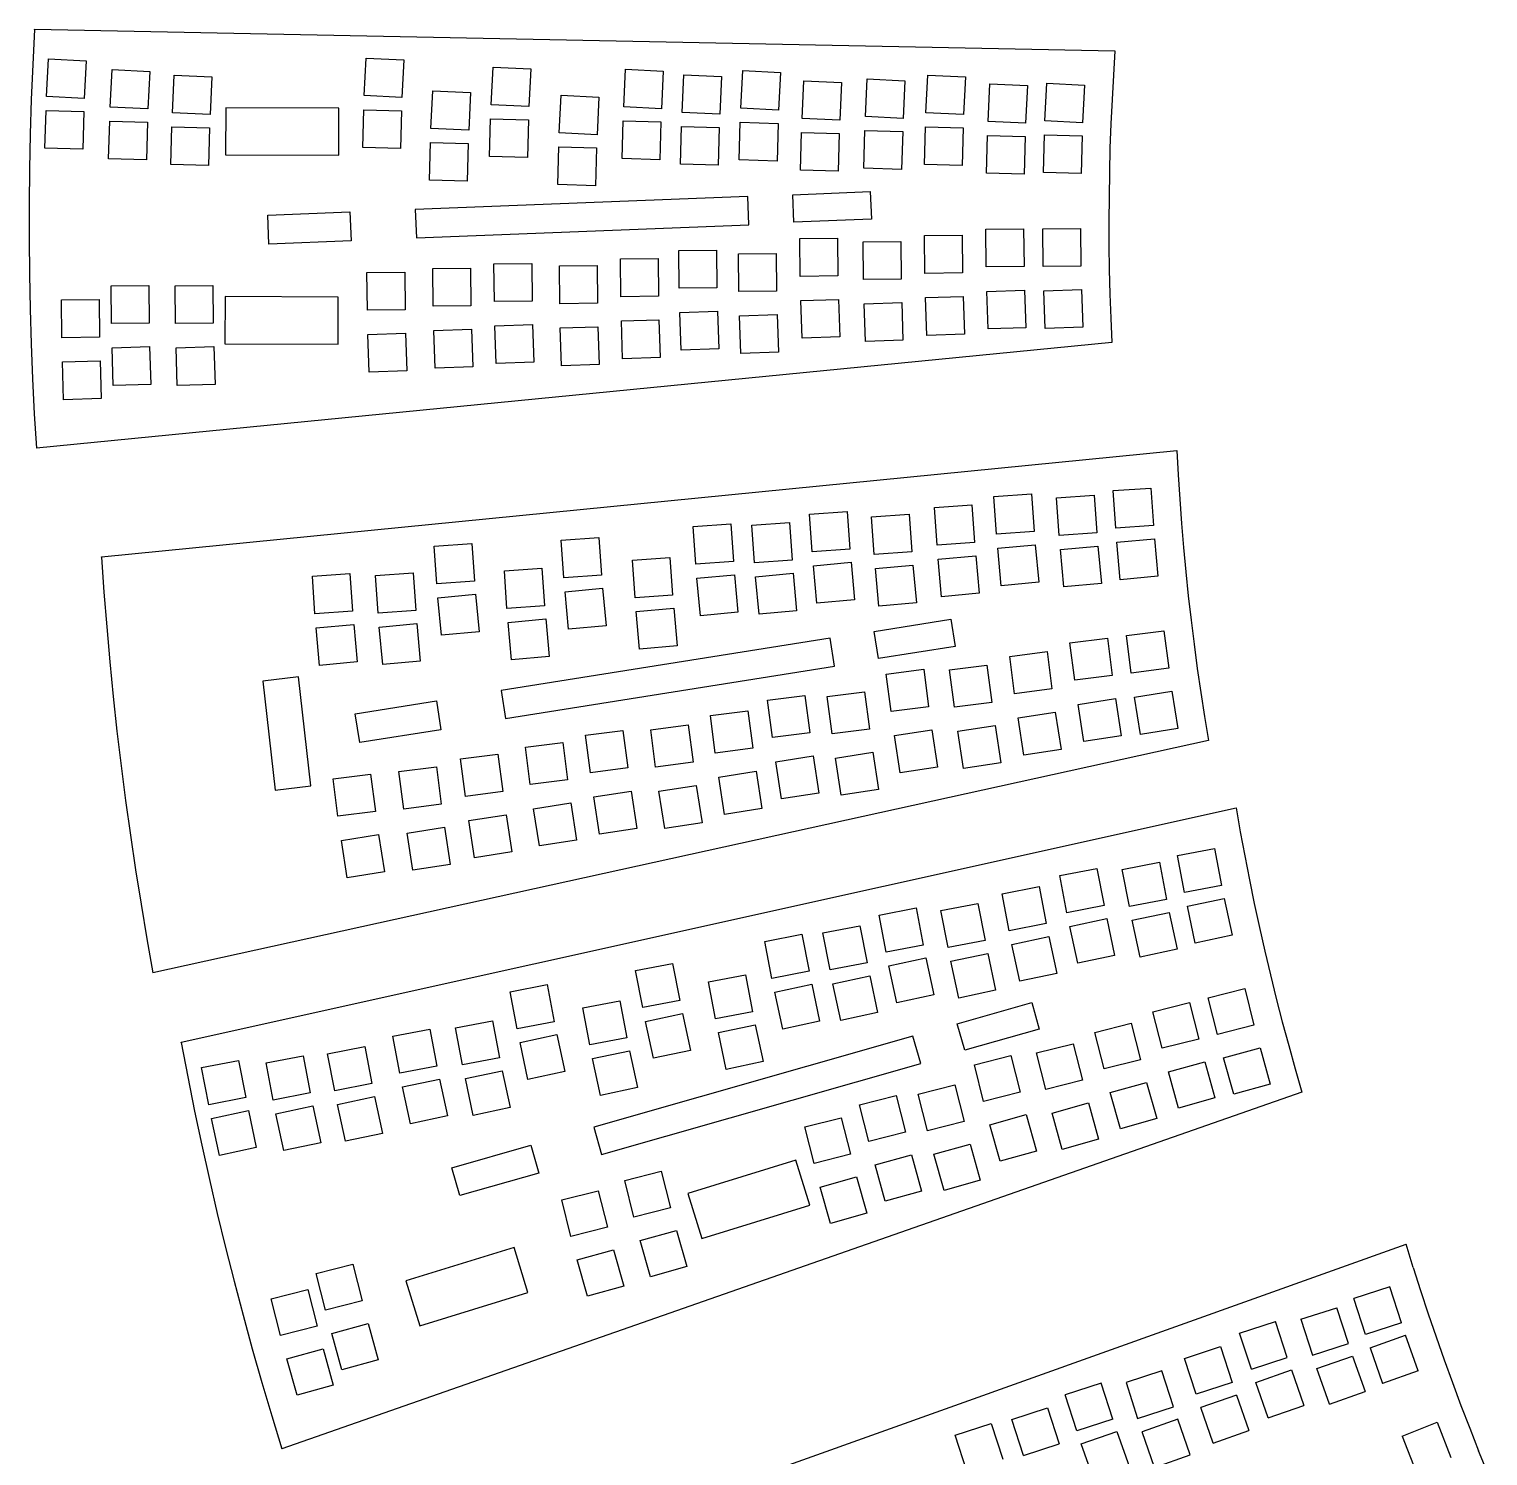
# Model space of a CAD drawing. Extents: x -27280 to 27280, y -16671 to 16671.
# Drawn here: x 14825 to 16681, y -13567 to -11751 of the extents above; entities that cross this region are included whole.
import ezdxf

# ---------------------------------------------------------------- set-up
doc = ezdxf.new("R2010")
doc.units = 0
doc.header["$MEASUREMENT"] = 0
doc.layers.get('0').update_dxf_attribs({"linetype": 'CONTINUOUS'})

msp = doc.modelspace()

# ---------------------------------------------------------------- linework, layer by layer
for p, q in [((14831.3, -11751.6), (14829.1, -11796.1)), ((14831.3, -11751.2), (16206.2, -11778.9)), ((14831.3, -11751.6), (14831.3, -11751.2)), ((16206.2, -11778.9), (16204.2, -11809.8)), ((14829.1, -11796.1), (14827.3, -11840.6)), ((14846.7, -11837), (14849, -11789)), ((14849, -11789), (14896.9, -11791.3)), ((14896.9, -11791.3), (14894.6, -11839.3)), ((14927.7, -11850.5), (14930.1, -11802.6)), ((14930.1, -11802.6), (14978, -11804.9)), ((14978, -11804.9), (14975.7, -11852.8)), ((15251, -11835.8), (15253.3, -11787.9)), ((15253.3, -11787.9), (15301.2, -11790.2)), ((15301.2, -11790.2), (15298.9, -11838.2)), ((15412.5, -11847.4), (15414.8, -11799.5)), ((15414.8, -11799.5), (15462.8, -11801.8)), ((15462.8, -11801.8), (15460.4, -11849.7)), ((15581.1, -11850.1), (15583.4, -11802.2)), ((15583.4, -11802.2), (15631.4, -11804.5)), ((15631.4, -11804.5), (15629.1, -11852.4)), ((15730.2, -11851.9), (15732.5, -11804)), ((15732.5, -11804), (15780.5, -11806.3)), ((15006.8, -11857.5), (15009.1, -11809.6)), ((15009.1, -11809.6), (15057, -11811.9)), ((15057, -11811.9), (15054.7, -11859.8)), ((15655.4, -11857.1), (15657.7, -11809.2)), ((15657.7, -11809.2), (15705.7, -11811.5)), ((15705.7, -11811.5), (15703.3, -11859.4)), ((15780.5, -11806.3), (15778.2, -11854.2)), ((15808.1, -11864.9), (15810.4, -11816.9)), ((15810.4, -11816.9), (15858.4, -11819.2)), ((15858.4, -11819.2), (15856, -11867.2)), ((15888.7, -11862.4), (15891.1, -11814.5)), ((15891.1, -11814.5), (15939, -11816.8)), ((15939, -11816.8), (15936.7, -11864.7)), ((15965.7, -11857.5), (15968, -11809.6)), ((15968, -11809.6), (16015.9, -11811.9)), ((16015.9, -11811.9), (16013.6, -11859.9)), ((16044.7, -11868.6), (16047, -11820.7)), ((16047, -11820.7), (16094.9, -11823)), ((16094.9, -11823), (16092.6, -11870.9)), ((16117.1, -11867.9), (16119.4, -11820)), ((16119.4, -11820), (16167.4, -11822.3)), ((16167.4, -11822.3), (16165.1, -11870.3)), ((16204.2, -11809.8), (16202.5, -11840.7)), ((14827.3, -11840.6), (14826, -11885)), ((14894.6, -11839.3), (14846.7, -11837)), ((15298.9, -11838.2), (15251, -11835.8)), ((15335.9, -11877.6), (15338.2, -11829.6)), ((15338.2, -11829.6), (15386.2, -11831.9)), ((15386.2, -11831.9), (15383.9, -11879.9)), ((15499.2, -11883.2), (15501.5, -11835.3)), ((15501.5, -11835.3), (15549.5, -11837.6)), ((15549.5, -11837.6), (15547.2, -11885.6)), ((16202.5, -11840.7), (16201, -11871.6)), ((14844.7, -11902.8), (14846, -11854.8)), ((14846, -11854.8), (14894, -11856.1)), ((14894, -11856.1), (14892.7, -11904.1)), ((14975.7, -11852.8), (14927.7, -11850.5)), ((15054.7, -11859.8), (15006.8, -11857.5)), ((15074.8, -11851.2), (15074.5, -11911.2)), ((15218.8, -11851.7), (15074.8, -11851.2)), ((15218.5, -11911.7), (15218.8, -11851.7)), ((15249, -11901.6), (15250.3, -11853.7)), ((15250.3, -11853.7), (15298.3, -11855)), ((15298.3, -11855), (15297, -11903)), ((15460.4, -11849.7), (15412.5, -11847.4)), ((15629.1, -11852.4), (15581.1, -11850.1)), ((15703.3, -11859.4), (15655.4, -11857.1)), ((15778.2, -11854.2), (15730.2, -11851.9)), ((16013.6, -11859.9), (15965.7, -11857.5)), ((14925.7, -11916.3), (14927.1, -11868.3)), ((14927.1, -11868.3), (14975, -11869.6)), ((14975, -11869.6), (14973.7, -11917.6)), ((15004.8, -11923.3), (15006.1, -11875.4)), ((15006.1, -11875.4), (15054.1, -11876.7)), ((15054.1, -11876.7), (15052.8, -11924.7)), ((15383.9, -11879.9), (15335.9, -11877.6)), ((15410.5, -11913.2), (15411.8, -11865.2)), ((15411.8, -11865.2), (15459.8, -11866.6)), ((15459.8, -11866.6), (15458.5, -11914.5)), ((15579.1, -11915.9), (15580.4, -11868)), ((15580.4, -11868), (15628.4, -11869.3)), ((15628.4, -11869.3), (15627.1, -11917.3)), ((15653.4, -11922.9), (15654.7, -11874.9)), ((15654.7, -11874.9), (15702.7, -11876.2)), ((15702.7, -11876.2), (15701.4, -11924.2)), ((15728.2, -11917.7), (15729.5, -11869.7)), ((15729.5, -11869.7), (15777.5, -11871.1)), ((15777.5, -11871.1), (15776.2, -11919)), ((15856, -11867.2), (15808.1, -11864.9)), ((15936.7, -11864.7), (15888.7, -11862.4)), ((15963.7, -11923.3), (15965, -11875.4)), ((15965, -11875.4), (16013, -11876.7)), ((16013, -11876.7), (16011.6, -11924.7)), ((16092.6, -11870.9), (16044.7, -11868.6)), ((16165.1, -11870.3), (16117.1, -11867.9)), ((16201, -11871.6), (16199.9, -11902.6)), ((14826, -11885), (14825.1, -11929.5)), ((15333.9, -11943.4), (15335.2, -11895.4)), ((15335.2, -11895.4), (15383.2, -11896.7)), ((15383.2, -11896.7), (15381.9, -11944.7)), ((15547.2, -11885.6), (15499.2, -11883.2)), ((15806.1, -11930.7), (15807.4, -11882.7)), ((15807.4, -11882.7), (15855.4, -11884)), ((15855.4, -11884), (15854.1, -11932)), ((15886.8, -11928.2), (15888.1, -11880.3)), ((15888.1, -11880.3), (15936.1, -11881.6)), ((15936.1, -11881.6), (15934.7, -11929.6)), ((16042.7, -11934.4), (16044, -11886.4)), ((16044, -11886.4), (16092, -11887.8)), ((16092, -11887.8), (16090.6, -11935.7)), ((16115.1, -11933.7), (16116.4, -11885.8)), ((16116.4, -11885.8), (16164.4, -11887.1)), ((16164.4, -11887.1), (16163.1, -11935.1)), ((14892.7, -11904.1), (14844.7, -11902.8)), ((14973.7, -11917.6), (14925.7, -11916.3)), ((15074.5, -11911.2), (15218.5, -11911.7)), ((15297, -11903), (15249, -11901.6)), ((15458.5, -11914.5), (15410.5, -11913.2)), ((15497.2, -11949.1), (15498.6, -11901.1)), ((15498.6, -11901.1), (15546.5, -11902.4)), ((15546.5, -11902.4), (15545.2, -11950.4)), ((15627.1, -11917.3), (15579.1, -11915.9)), ((16199.9, -11902.6), (16199.1, -11933.5)), ((14825.1, -11929.5), (14824.6, -11974)), ((15052.8, -11924.7), (15004.8, -11923.3)), ((15701.4, -11924.2), (15653.4, -11922.9)), ((15776.2, -11919), (15728.2, -11917.7)), ((15854.1, -11932), (15806.1, -11930.7)), ((15934.7, -11929.6), (15886.8, -11928.2)), ((16011.6, -11924.7), (15963.7, -11923.3)), ((16090.6, -11935.7), (16042.7, -11934.4)), ((16163.1, -11935.1), (16115.1, -11933.7)), ((16199.1, -11933.5), (16198.7, -11964.5)), ((15381.9, -11944.7), (15333.9, -11943.4)), ((15545.2, -11950.4), (15497.2, -11949.1)), ((15738.9, -11964.2), (15315.9, -11980.6)), ((15740.3, -12000.2), (15738.9, -11964.2)), ((15796.3, -11961.9), (15894.9, -11958)), ((15797.7, -11996.9), (15796.3, -11961.9)), ((15894.9, -11958), (15896.3, -11993)), ((16198.7, -11964.5), (16198.5, -11995.4)), ((14824.6, -11974), (14824.6, -12018.5)), ((15128.2, -11987.9), (15232.8, -11983.8)), ((15129.7, -12024.9), (15128.2, -11987.9)), ((15232.8, -11983.8), (15234.2, -12020.8)), ((15315.9, -11980.6), (15317.3, -12016.6)), ((15317.3, -12016.6), (15740.3, -12000.2)), ((15896.3, -11993), (15797.7, -11996.9)), ((16042, -12005.9), (16090, -12005.4)), ((16042.5, -12053.9), (16042, -12005.9)), ((16090, -12005.4), (16090.5, -12053.4)), ((16114.5, -12005.2), (16162.5, -12004.8)), ((16115, -12053.2), (16114.5, -12005.2)), ((16162.5, -12004.8), (16163, -12052.8)), ((16198.5, -11995.4), (16198.6, -12026.4)), ((14824.6, -12018.5), (14825, -12063)), ((15234.2, -12020.8), (15129.7, -12024.9)), ((15805.3, -12017.8), (15853.3, -12017.3)), ((15805.8, -12065.8), (15805.3, -12017.8)), ((15853.3, -12017.3), (15853.8, -12065.3)), ((15885.8, -12021.9), (15933.8, -12021.4)), ((15886.2, -12069.9), (15885.8, -12021.9)), ((15933.8, -12021.4), (15934.2, -12069.4)), ((15963.9, -12014), (16011.9, -12013.5)), ((15964.4, -12062), (15963.9, -12014)), ((16011.9, -12013.5), (16012.4, -12061.5)), ((16198.6, -12026.4), (16199, -12057.3)), ((15576.9, -12043.7), (15624.9, -12043.2)), ((15577.4, -12091.7), (15576.9, -12043.7)), ((15624.9, -12043.2), (15625.4, -12091.2)), ((15651.3, -12032.9), (15699.3, -12032.4)), ((15651.8, -12080.9), (15651.3, -12032.9)), ((15699.3, -12032.4), (15699.8, -12080.4)), ((15727.2, -12037.2), (15775.2, -12036.7)), ((15727.7, -12085.2), (15727.2, -12037.2)), ((15775.2, -12036.7), (15775.7, -12084.7)), ((14825, -12063), (14825.9, -12107.5)), ((15254.4, -12060.9), (15302.4, -12060.4)), ((15254.9, -12108.9), (15254.4, -12060.9)), ((15302.4, -12060.4), (15302.9, -12108.4)), ((15338.2, -12055.7), (15386.2, -12055.3)), ((15338.7, -12103.7), (15338.2, -12055.7)), ((15386.2, -12055.3), (15386.7, -12103.3)), ((15416, -12049.8), (15464, -12049.4)), ((15416.5, -12097.8), (15416, -12049.8)), ((15464, -12049.4), (15464.5, -12097.4)), ((15499.3, -12052.6), (15547.3, -12052.1)), ((15499.7, -12100.6), (15499.3, -12052.6)), ((15547.3, -12052.1), (15547.7, -12100.1)), ((16012.4, -12061.5), (15964.4, -12062)), ((16090.5, -12053.4), (16042.5, -12053.9)), ((16163, -12052.8), (16115, -12053.2)), ((16199, -12057.3), (16199.8, -12088.3)), ((14928.8, -12078), (14976.8, -12077.5)), ((14929.3, -12126), (14928.8, -12078)), ((14976.8, -12077.5), (14977.3, -12125.5)), ((15010.3, -12078), (15058.3, -12077.5)), ((15010.8, -12126), (15010.3, -12078)), ((15058.3, -12077.5), (15058.8, -12125.5)), ((15699.8, -12080.4), (15651.8, -12080.9)), ((15853.8, -12065.3), (15805.8, -12065.8)), ((15934.2, -12069.4), (15886.2, -12069.9)), ((16043.2, -12084.9), (16091.2, -12083.2)), ((16091.2, -12083.2), (16092.8, -12131.2)), ((16115.7, -12084.2), (16163.6, -12082.5)), ((16163.6, -12082.5), (16165.3, -12130.5)), ((14865.6, -12095.9), (14913.6, -12095.4)), ((14866.1, -12143.9), (14865.6, -12095.9)), ((14913.6, -12095.4), (14914.1, -12143.4)), ((15073.9, -12091.6), (15073.7, -12151.6)), ((15217.9, -12092.1), (15073.9, -12091.6)), ((15217.7, -12152.1), (15217.9, -12092.1)), ((15464.5, -12097.4), (15416.5, -12097.8)), ((15547.7, -12100.1), (15499.7, -12100.6)), ((15625.4, -12091.2), (15577.4, -12091.7)), ((15775.7, -12084.7), (15727.7, -12085.2)), ((15806.5, -12096.7), (15854.4, -12095.1)), ((15808.1, -12144.7), (15806.5, -12096.7)), ((15854.4, -12095.1), (15856.1, -12143)), ((15886.9, -12100.8), (15934.9, -12099.2)), ((15888.6, -12148.8), (15886.9, -12100.8)), ((15934.9, -12099.2), (15936.5, -12147.1)), ((15965.1, -12092.9), (16013.1, -12091.3)), ((15966.7, -12140.9), (15965.1, -12092.9)), ((16013.1, -12091.3), (16014.7, -12139.2)), ((16044.8, -12132.8), (16043.2, -12084.9)), ((16117.3, -12132.2), (16115.7, -12084.2)), ((16199.8, -12088.3), (16200.8, -12119.2)), ((14825.9, -12107.5), (14827.2, -12151.9)), ((15302.9, -12108.4), (15254.9, -12108.9)), ((15386.7, -12103.3), (15338.7, -12103.7)), ((15652.5, -12111.8), (15700.4, -12110.2)), ((15654.1, -12159.8), (15652.5, -12111.8)), ((15700.4, -12110.2), (15702.1, -12158.1)), ((15728.3, -12116.1), (15776.3, -12114.5)), ((15730, -12164.1), (15728.3, -12116.1)), ((15776.3, -12114.5), (15778, -12162.5)), ((16200.8, -12119.2), (16202.2, -12150.1)), ((14977.3, -12125.5), (14929.3, -12126)), ((15058.8, -12125.5), (15010.8, -12126)), ((15255.6, -12139.8), (15303.6, -12138.2)), ((15303.6, -12138.2), (15305.2, -12186.1)), ((15339.4, -12134.7), (15387.3, -12133)), ((15341, -12182.7), (15339.4, -12134.7)), ((15387.3, -12133), (15389, -12181)), ((15417.2, -12128.8), (15465.2, -12127.1)), ((15418.8, -12176.8), (15417.2, -12128.8)), ((15465.2, -12127.1), (15466.8, -12175.1)), ((15500.4, -12131.5), (15548.4, -12129.9)), ((15502.1, -12179.5), (15500.4, -12131.5)), ((15548.4, -12129.9), (15550, -12177.8)), ((15578.1, -12122.6), (15626, -12121)), ((15579.7, -12170.6), (15578.1, -12122.6)), ((15626, -12121), (15627.7, -12169)), ((16092.8, -12131.2), (16044.8, -12132.8)), ((16165.3, -12130.5), (16117.3, -12132.2)), ((14827.2, -12151.9), (14828.9, -12196.4)), ((16202.2, -12150.1), (14833.7, -12284.7)), ((14914.1, -12143.4), (14866.1, -12143.9)), ((14930, -12156.9), (14977.9, -12155.3)), ((14931.6, -12204.9), (14930, -12156.9)), ((14977.9, -12155.3), (14979.6, -12203.3)), ((15011.5, -12157), (15059.4, -12155.3)), ((15013.1, -12204.9), (15011.5, -12157)), ((15059.4, -12155.3), (15061.1, -12203.3)), ((15073.7, -12151.6), (15217.7, -12152.1)), ((15257.2, -12187.8), (15255.6, -12139.8)), ((15856.1, -12143), (15808.1, -12144.7)), ((15936.5, -12147.1), (15888.6, -12148.8)), ((16014.7, -12139.2), (15966.7, -12140.9)), ((14866.8, -12174.8), (14914.8, -12173.2)), ((14868.4, -12222.8), (14866.8, -12174.8)), ((14914.8, -12173.2), (14916.4, -12221.1)), ((15466.8, -12175.1), (15418.8, -12176.8)), ((15627.7, -12169), (15579.7, -12170.6)), ((15702.1, -12158.1), (15654.1, -12159.8)), ((15778, -12162.5), (15730, -12164.1)), ((15305.2, -12186.1), (15257.2, -12187.8)), ((15389, -12181), (15341, -12182.7)), ((15550, -12177.8), (15502.1, -12179.5)), ((14828.9, -12196.4), (14831.1, -12240.8)), ((14979.6, -12203.3), (14931.6, -12204.9)), ((15061.1, -12203.3), (15013.1, -12204.9)), ((14916.4, -12221.1), (14868.4, -12222.8)), ((14831.1, -12240.8), (14833.7, -12284.7)), ((14916.6, -12422.7), (16285.1, -12287.5)), ((16285.1, -12287.5), (16286.8, -12318.4)), ((16286.8, -12318.4), (16288.7, -12349.3)), ((16052.2, -12346.1), (16100.1, -12342.8)), ((16100.1, -12342.8), (16103.4, -12390.6)), ((16203.8, -12338.5), (16251.7, -12335.2)), ((16207.2, -12386.4), (16203.8, -12338.5)), ((16251.7, -12335.2), (16255.1, -12383)), ((15976.4, -12360.1), (16024.3, -12356.7)), ((15979.8, -12408), (15976.4, -12360.1)), ((16024.3, -12356.7), (16027.7, -12404.6)), ((16055.6, -12394), (16052.2, -12346.1)), ((16131.9, -12347.8), (16179.8, -12344.4)), ((16135.3, -12395.7), (16131.9, -12347.8)), ((16179.8, -12344.4), (16183.2, -12392.3)), ((16288.7, -12349.3), (16291, -12380.2)), ((15744.1, -12382.4), (15791.9, -12379.1)), ((15791.9, -12379.1), (15795.3, -12426.9)), ((15817.7, -12368.4), (15865.6, -12365.1)), ((15821.1, -12416.3), (15817.7, -12368.4)), ((15865.6, -12365.1), (15869, -12412.9)), ((15896.6, -12372.1), (15944.5, -12368.7)), ((15900, -12420), (15896.6, -12372.1)), ((15944.5, -12368.7), (15947.9, -12416.6)), ((16291, -12380.2), (16293.5, -12411)), ((15501.7, -12401.6), (15549.6, -12398.2)), ((15549.6, -12398.2), (15553, -12446.1)), ((15669.5, -12384.3), (15717.4, -12380.9)), ((15672.9, -12432.2), (15669.5, -12384.3)), ((15717.4, -12380.9), (15720.7, -12428.8)), ((15747.4, -12430.3), (15744.1, -12382.4)), ((16103.4, -12390.6), (16055.6, -12394)), ((16183.2, -12392.3), (16135.3, -12395.7)), ((16255.1, -12383), (16207.2, -12386.4)), ((15340, -12409.2), (15387.9, -12405.8)), ((15343.4, -12457.1), (15340, -12409.2)), ((15387.9, -12405.8), (15391.2, -12453.7)), ((15505.1, -12449.5), (15501.7, -12401.6)), ((15869, -12412.9), (15821.1, -12416.3)), ((15947.9, -12416.6), (15900, -12420)), ((16027.7, -12404.6), (15979.8, -12408)), ((16057, -12411.8), (16104.8, -12407.4)), ((16061.4, -12459.6), (16057, -12411.8)), ((16104.8, -12407.4), (16109.2, -12455.2)), ((16136.8, -12413.4), (16184.6, -12409.1)), ((16141.1, -12461.2), (16136.8, -12413.4)), ((16184.6, -12409.1), (16188.9, -12456.9)), ((16208.6, -12404.2), (16256.4, -12399.8)), ((16213, -12452), (16208.6, -12404.2)), ((16256.4, -12399.8), (16260.8, -12447.6)), ((16293.5, -12411), (16296.4, -12441.8)), ((14916.6, -12423.1), (14916.6, -12422.7)), ((14916.6, -12423.1), (14919.7, -12467.6)), ((15592.1, -12426.9), (15640, -12423.5)), ((15595.5, -12474.8), (15592.1, -12426.9)), ((15640, -12423.5), (15643.3, -12471.4)), ((15720.7, -12428.8), (15672.9, -12432.2)), ((15795.3, -12426.9), (15747.4, -12430.3)), ((15822.6, -12434.1), (15870.4, -12429.7)), ((15826.9, -12481.9), (15822.6, -12434.1)), ((15870.4, -12429.7), (15874.7, -12477.5)), ((15901.4, -12437.7), (15949.2, -12433.4)), ((15949.2, -12433.4), (15953.6, -12481.2)), ((15981.2, -12425.8), (16029, -12421.4)), ((15985.6, -12473.6), (15981.2, -12425.8)), ((16029, -12421.4), (16033.4, -12469.2)), ((15184.9, -12447.5), (15232.7, -12444.1)), ((15188.2, -12495.4), (15184.9, -12447.5)), ((15232.7, -12444.1), (15236.1, -12492)), ((15265.3, -12446.5), (15313.2, -12443.2)), ((15268.7, -12494.4), (15265.3, -12446.5)), ((15313.2, -12443.2), (15316.6, -12491)), ((15391.2, -12453.7), (15343.4, -12457.1)), ((15429.3, -12440.6), (15477.1, -12437.2)), ((15432.6, -12488.5), (15429.3, -12440.6)), ((15477.1, -12437.2), (15480.5, -12485.1)), ((15553, -12446.1), (15505.1, -12449.5)), ((15674.3, -12450), (15722.1, -12445.6)), ((15678.7, -12497.8), (15674.3, -12450)), ((15722.1, -12445.6), (15726.5, -12493.4)), ((15748.9, -12448.1), (15796.7, -12443.7)), ((15753.3, -12495.9), (15748.9, -12448.1)), ((15796.7, -12443.7), (15801.1, -12491.5)), ((15905.8, -12485.5), (15901.4, -12437.7)), ((16260.8, -12447.6), (16213, -12452)), ((16296.4, -12441.8), (16299.6, -12472.6)), ((14919.7, -12467.6), (14923.2, -12512)), ((15344.8, -12474.9), (15392.6, -12470.5)), ((15392.6, -12470.5), (15397, -12518.3)), ((15506.5, -12467.2), (15554.3, -12462.9)), ((15510.9, -12515), (15506.5, -12467.2)), ((15554.3, -12462.9), (15558.7, -12510.7)), ((15643.3, -12471.4), (15595.5, -12474.8)), ((16033.4, -12469.2), (15985.6, -12473.6)), ((16109.2, -12455.2), (16061.4, -12459.6)), ((16188.9, -12456.9), (16141.1, -12461.2)), ((16299.6, -12472.6), (16303.1, -12503.4)), ((15316.6, -12491), (15268.7, -12494.4)), ((15349.2, -12522.7), (15344.8, -12474.9)), ((15480.5, -12485.1), (15432.6, -12488.5)), ((15596.9, -12492.6), (15644.7, -12488.2)), ((15644.7, -12488.2), (15649.1, -12536)), ((15801.1, -12491.5), (15753.3, -12495.9)), ((15874.7, -12477.5), (15826.9, -12481.9)), ((15953.6, -12481.2), (15905.8, -12485.5)), ((15236.1, -12492), (15188.2, -12495.4)), ((15189.7, -12513.2), (15237.5, -12508.8)), ((15237.5, -12508.8), (15241.9, -12556.6)), ((15270.1, -12512.2), (15317.9, -12507.8)), ((15317.9, -12507.8), (15322.3, -12555.6)), ((15434.1, -12506.2), (15481.9, -12501.9)), ((15438.4, -12554), (15434.1, -12506.2)), ((15481.9, -12501.9), (15486.2, -12549.7)), ((15601.3, -12540.4), (15596.9, -12492.6)), ((15726.5, -12493.4), (15678.7, -12497.8)), ((15899.8, -12517.7), (15997.2, -12502.2)), ((15997.2, -12502.2), (16002.7, -12536.8)), ((16303.1, -12503.4), (16306.9, -12534.1)), ((14923.2, -12512), (14927.1, -12556.3)), ((15194.1, -12561), (15189.7, -12513.2)), ((15274.5, -12560), (15270.1, -12512.2)), ((15397, -12518.3), (15349.2, -12522.7)), ((15843.7, -12526.5), (15425, -12593)), ((15558.7, -12510.7), (15510.9, -12515)), ((15849.4, -12562.1), (15843.7, -12526.5)), ((15905.3, -12552.3), (15899.8, -12517.7)), ((16149, -12532.3), (16196.6, -12526.2)), ((16196.6, -12526.2), (16202.7, -12573.8)), ((16220.8, -12523.1), (16268.5, -12516.9)), ((16227, -12570.7), (16220.8, -12523.1)), ((16268.5, -12516.9), (16274.6, -12564.5)), ((15649.1, -12536), (15601.3, -12540.4)), ((16002.7, -12536.8), (15905.3, -12552.3)), ((16072.4, -12549.6), (16120, -12543.4)), ((16120, -12543.4), (16126.1, -12591)), ((16155.1, -12579.9), (16149, -12532.3)), ((16306.9, -12534.1), (16311, -12564.8)), ((14927.1, -12556.3), (14931.5, -12600.5)), ((15241.9, -12556.6), (15194.1, -12561)), ((15322.3, -12555.6), (15274.5, -12560)), ((15430.7, -12628.6), (15849.4, -12562.1)), ((15486.2, -12549.7), (15438.4, -12554)), ((15995.7, -12566.7), (16043.3, -12560.5)), ((16043.3, -12560.5), (16049.5, -12608.1)), ((16078.5, -12597.2), (16072.4, -12549.6)), ((16274.6, -12564.5), (16227, -12570.7)), ((16311, -12564.8), (16315.4, -12595.4)), ((15167.3, -12575.6), (15122, -12581)), ((15122, -12581), (15137.6, -12719.7)), ((15182.9, -12714.3), (15167.3, -12575.6)), ((15915.3, -12572.1), (15962.9, -12566)), ((15921.5, -12619.7), (15915.3, -12572.1)), ((15962.9, -12566), (15969.1, -12613.6)), ((16001.9, -12614.3), (15995.7, -12566.7)), ((16202.7, -12573.8), (16155.1, -12579.9)), ((14931.5, -12600.5), (14936.3, -12644.8)), ((15425, -12593), (15430.7, -12628.6)), ((15764.2, -12605.3), (15811.8, -12599.2)), ((15811.8, -12599.2), (15817.9, -12646.8)), ((15840, -12600.7), (15887.7, -12594.5)), ((15846.2, -12648.3), (15840, -12600.7)), ((15887.7, -12594.5), (15893.8, -12642.1)), ((16126.1, -12591), (16078.5, -12597.2)), ((16231.3, -12601.3), (16278.8, -12594)), ((16238.7, -12648.8), (16231.3, -12601.3)), ((16278.8, -12594), (16286.1, -12641.5)), ((16315.4, -12595.4), (16320.1, -12626)), ((15239.5, -12622.6), (15342.8, -12606.2)), ((15342.8, -12606.2), (15348.6, -12642.8)), ((15691.6, -12624.9), (15739.2, -12618.7)), ((15739.2, -12618.7), (15745.3, -12666.3)), ((15770.3, -12652.9), (15764.2, -12605.3)), ((15969.1, -12613.6), (15921.5, -12619.7)), ((16049.5, -12608.1), (16001.9, -12614.3)), ((16082.9, -12627.8), (16130.3, -12620.5)), ((16130.3, -12620.5), (16137.6, -12667.9)), ((16159.5, -12610.6), (16206.9, -12603.3)), ((16166.8, -12658), (16159.5, -12610.6)), ((16206.9, -12603.3), (16214.2, -12650.7)), ((15245.3, -12659.2), (15239.5, -12622.6)), ((15615.6, -12642.9), (15663.2, -12636.7)), ((15663.2, -12636.7), (15669.3, -12684.3)), ((15697.7, -12672.5), (15691.6, -12624.9)), ((16006.2, -12644.9), (16053.6, -12637.6)), ((16053.6, -12637.6), (16061, -12685)), ((16090.2, -12675.3), (16082.9, -12627.8)), ((16320.1, -12626), (16325.1, -12656.6)), ((14936.3, -12644.8), (14941.6, -12688.9)), ((16325.1, -12656.6), (14982.1, -12952.2)), ((15348.6, -12642.8), (15245.3, -12659.2)), ((15532.6, -12650), (15580.2, -12643.9)), ((15538.7, -12697.7), (15532.6, -12650)), ((15580.2, -12643.9), (15586.3, -12691.5)), ((15621.7, -12690.5), (15615.6, -12642.9)), ((15817.9, -12646.8), (15770.3, -12652.9)), ((15893.8, -12642.1), (15846.2, -12648.3)), ((15925.8, -12650.4), (15973.3, -12643.1)), ((15933.1, -12697.8), (15925.8, -12650.4)), ((15973.3, -12643.1), (15980.6, -12690.5)), ((16013.5, -12692.4), (16006.2, -12644.9)), ((16214.2, -12650.7), (16166.8, -12658)), ((16286.1, -12641.5), (16238.7, -12648.8)), ((15373.4, -12680.1), (15421, -12674)), ((15421, -12674), (15427.2, -12721.6)), ((15456, -12665.1), (15503.6, -12659)), ((15462.1, -12712.7), (15456, -12665.1)), ((15503.6, -12659), (15509.7, -12706.6)), ((15745.3, -12666.3), (15697.7, -12672.5)), ((15774.7, -12683.6), (15822.1, -12676.3)), ((15822.1, -12676.3), (15829.4, -12723.7)), ((15850.5, -12678.9), (15898, -12671.6)), ((15898, -12671.6), (15905.3, -12719)), ((16137.6, -12667.9), (16090.2, -12675.3)), ((14941.6, -12688.9), (14947.3, -12733.1)), ((15295.1, -12696.1), (15342.7, -12690)), ((15342.7, -12690), (15348.9, -12737.6)), ((15379.6, -12727.7), (15373.4, -12680.1)), ((15586.3, -12691.5), (15538.7, -12697.7)), ((15669.3, -12684.3), (15621.7, -12690.5)), ((15702.1, -12703.2), (15749.5, -12695.8)), ((15749.5, -12695.8), (15756.8, -12743.3)), ((15782, -12731), (15774.7, -12683.6)), ((15857.9, -12726.3), (15850.5, -12678.9)), ((15980.6, -12690.5), (15933.1, -12697.8)), ((16061, -12685), (16013.5, -12692.4)), ((15137.6, -12719.7), (15182.9, -12714.3)), ((15211.4, -12705.5), (15259, -12699.3)), ((15217.5, -12753.1), (15211.4, -12705.5)), ((15259, -12699.3), (15265.1, -12746.9)), ((15301.3, -12743.8), (15295.1, -12696.1)), ((15509.7, -12706.6), (15462.1, -12712.7)), ((15626, -12721.1), (15673.5, -12713.8)), ((15673.5, -12713.8), (15680.8, -12761.3)), ((15709.4, -12750.6), (15702.1, -12703.2)), ((15427.2, -12721.6), (15379.6, -12727.7)), ((15543.1, -12728.3), (15590.5, -12721)), ((15550.4, -12775.7), (15543.1, -12728.3)), ((15590.5, -12721), (15597.8, -12768.4)), ((15633.4, -12768.6), (15626, -12721.1)), ((15829.4, -12723.7), (15782, -12731)), ((15905.3, -12719), (15857.9, -12726.3)), ((14947.3, -12733.1), (14953.4, -12777.1)), ((15017.9, -13040.5), (16360.4, -12742.5)), ((15265.1, -12746.9), (15217.5, -12753.1)), ((15348.9, -12737.6), (15301.3, -12743.8)), ((15383.9, -12758.4), (15431.4, -12751.1)), ((15431.4, -12751.1), (15438.7, -12798.5)), ((15466.5, -12743.4), (15513.9, -12736.1)), ((15473.8, -12790.8), (15466.5, -12743.4)), ((15513.9, -12736.1), (15521.2, -12783.5)), ((15756.8, -12743.3), (15709.4, -12750.6)), ((16360.4, -12742.5), (16365.7, -12773)), ((15305.6, -12774.4), (15353.1, -12767.1)), ((15353.1, -12767.1), (15360.4, -12814.5)), ((15391.2, -12805.8), (15383.9, -12758.4)), ((15597.8, -12768.4), (15550.4, -12775.7)), ((15680.8, -12761.3), (15633.4, -12768.6)), ((14953.4, -12777.1), (14959.9, -12821.1)), ((15221.9, -12783.7), (15269.3, -12776.4)), ((15229.2, -12831.2), (15221.9, -12783.7)), ((15269.3, -12776.4), (15276.6, -12823.9)), ((15312.9, -12821.8), (15305.6, -12774.4)), ((15521.2, -12783.5), (15473.8, -12790.8)), ((16365.7, -12773), (16371.3, -12803.5)), ((15438.7, -12798.5), (15391.2, -12805.8)), ((16285.8, -12802.9), (16332.9, -12793.9)), ((16294.9, -12850.1), (16285.8, -12802.9)), ((16332.9, -12793.9), (16342, -12841)), ((16371.3, -12803.5), (16377.3, -12833.8)), ((14959.9, -12821.1), (14966.9, -12865.1)), ((15276.6, -12823.9), (15229.2, -12831.2)), ((15360.4, -12814.5), (15312.9, -12821.8)), ((16136.1, -12828.6), (16183.3, -12819.5)), ((16183.3, -12819.5), (16192.4, -12866.7)), ((16215.5, -12820.7), (16262.7, -12811.6)), ((16224.6, -12867.8), (16215.5, -12820.7)), ((16262.7, -12811.6), (16271.7, -12858.8)), ((16062.6, -12851.6), (16109.7, -12842.5)), ((16109.7, -12842.5), (16118.8, -12889.6)), ((16145.2, -12875.8), (16136.1, -12828.6)), ((16342, -12841), (16294.9, -12850.1)), ((16377.3, -12833.8), (16383.5, -12864.2)), ((16071.7, -12898.7), (16062.6, -12851.6)), ((16271.7, -12858.8), (16224.6, -12867.8)), ((16298.4, -12867.6), (16345.3, -12857.5)), ((16345.3, -12857.5), (16355.4, -12904.4)), ((14966.9, -12865.1), (14974.4, -12908.9)), ((15906, -12878.8), (15953.2, -12869.7)), ((15915.1, -12925.9), (15906, -12878.8)), ((15953.2, -12869.7), (15962.3, -12916.9)), ((15984.8, -12873), (16031.9, -12863.9)), ((15993.9, -12920.1), (15984.8, -12873)), ((16031.9, -12863.9), (16041, -12911)), ((16192.4, -12866.7), (16145.2, -12875.8)), ((16228.2, -12885.3), (16275.1, -12875.3)), ((16275.1, -12875.3), (16285.2, -12922.2)), ((16308.5, -12914.5), (16298.4, -12867.6)), ((16383.5, -12864.2), (16390.1, -12894.4)), ((15834.6, -12901.5), (15881.7, -12892.4)), ((15881.7, -12892.4), (15890.8, -12939.6)), ((16118.8, -12889.6), (16071.7, -12898.7)), ((16148.8, -12893.2), (16195.7, -12883.2)), ((16158.8, -12940.2), (16148.8, -12893.2)), ((16195.7, -12883.2), (16205.8, -12930.1)), ((16238.2, -12932.3), (16228.2, -12885.3)), ((16390.1, -12894.4), (16396.9, -12924.6)), ((14974.4, -12908.9), (14982.1, -12952.2)), ((15760.8, -12912.3), (15807.9, -12903.2)), ((15769.8, -12959.4), (15760.8, -12912.3)), ((15807.9, -12903.2), (15817, -12950.3)), ((15843.7, -12948.6), (15834.6, -12901.5)), ((15962.3, -12916.9), (15915.1, -12925.9)), ((16041, -12911), (15993.9, -12920.1)), ((16075.2, -12916.2), (16122.1, -12906.1)), ((16085.3, -12963.1), (16075.2, -12916.2)), ((16122.1, -12906.1), (16132.2, -12953)), ((16355.4, -12904.4), (16308.5, -12914.5)), ((15918.7, -12943.4), (15965.6, -12933.4)), ((15965.6, -12933.4), (15975.7, -12980.3)), ((15997.4, -12937.6), (16044.4, -12927.5)), ((16044.4, -12927.5), (16054.4, -12974.5)), ((16205.8, -12930.1), (16158.8, -12940.2)), ((16285.2, -12922.2), (16238.2, -12932.3)), ((16396.9, -12924.6), (16404, -12954.7)), ((15596.3, -12949.5), (15643.4, -12940.4)), ((15605.4, -12996.6), (15596.3, -12949.5)), ((15643.4, -12940.4), (15652.5, -12987.6)), ((15689, -12963.8), (15736.1, -12954.7)), ((15736.1, -12954.7), (15745.2, -13001.9)), ((15817, -12950.3), (15769.8, -12959.4)), ((15890.8, -12939.6), (15843.7, -12948.6)), ((15928.7, -12990.3), (15918.7, -12943.4)), ((16007.5, -12984.5), (15997.4, -12937.6)), ((16132.2, -12953), (16085.3, -12963.1)), ((16404, -12954.7), (16411.5, -12984.8)), ((15436.6, -12976.4), (15483.7, -12967.3)), ((15483.7, -12967.3), (15492.8, -13014.5)), ((15698.1, -13011), (15689, -12963.8)), ((15773.4, -12976.9), (15820.3, -12966.8)), ((15820.3, -12966.8), (15830.4, -13013.8)), ((15847.2, -12966.1), (15894.2, -12956.1)), ((15857.3, -13013.1), (15847.2, -12966.1)), ((15894.2, -12956.1), (15904.2, -13003)), ((16324.8, -12984.1), (16371.3, -12972.3)), ((16371.3, -12972.3), (16383.1, -13018.8)), ((15445.7, -13023.5), (15436.6, -12976.4)), ((15529, -12996.9), (15576.1, -12987.8)), ((15576.1, -12987.8), (15585.2, -13034.9)), ((15652.5, -12987.6), (15605.4, -12996.6)), ((15783.4, -13023.8), (15773.4, -12976.9)), ((15975.7, -12980.3), (15928.7, -12990.3)), ((16005.4, -13017.1), (16100.3, -12990.1)), ((16054.4, -12974.5), (16007.5, -12984.5)), ((16100.3, -12990.1), (16109.9, -13023.8)), ((16254.5, -13001.9), (16301, -12990.1)), ((16301, -12990.1), (16312.8, -13036.6)), ((16336.6, -13030.6), (16324.8, -12984.1)), ((16411.5, -12984.8), (16419.2, -13014.7)), ((15538.1, -13044), (15529, -12996.9)), ((15608.9, -13014.1), (15655.8, -13004.1)), ((15655.8, -13004.1), (15665.9, -13051)), ((15745.2, -13001.9), (15698.1, -13011)), ((15904.2, -13003), (15857.3, -13013.1)), ((16266.3, -13048.4), (16254.5, -13001.9)), ((15287.2, -13033), (15334.3, -13023.9)), ((15334.3, -13023.9), (15343.4, -13071)), ((15366.9, -13022.4), (15414, -13013.3)), ((15376, -13069.5), (15366.9, -13022.4)), ((15414, -13013.3), (15423.1, -13060.5)), ((15492.8, -13014.5), (15445.7, -13023.5)), ((15619, -13061), (15608.9, -13014.1)), ((15701.6, -13028.4), (15748.6, -13018.4)), ((15711.7, -13075.4), (15701.6, -13028.4)), ((15748.6, -13018.4), (15758.6, -13065.3)), ((15830.4, -13013.8), (15783.4, -13023.8)), ((16015, -13050.8), (16005.4, -13017.1)), ((16109.9, -13023.8), (16015, -13050.8)), ((16180.5, -13028.2), (16227, -13016.4)), ((16192.3, -13074.7), (16180.5, -13028.2)), ((16227, -13016.4), (16238.8, -13062.9)), ((16383.1, -13018.8), (16336.6, -13030.6)), ((16419.2, -13014.7), (16427.3, -13044.6)), ((15018, -13040.9), (15017.9, -13040.5)), ((15018, -13040.9), (15026.3, -13084.7)), ((15204.4, -13055.2), (15251.6, -13046.1)), ((15251.6, -13046.1), (15260.6, -13093.2)), ((15296.3, -13080.1), (15287.2, -13033)), ((15449.2, -13041), (15496.2, -13031)), ((15459.3, -13088), (15449.2, -13041)), ((15496.2, -13031), (15506.2, -13077.9)), ((15585.2, -13034.9), (15538.1, -13044)), ((15949.2, -13033.1), (15543.1, -13148.8)), ((15959.1, -13067.8), (15949.2, -13033.1)), ((16106.4, -13054.3), (16153, -13042.5)), ((16153, -13042.5), (16164.8, -13089)), ((16312.8, -13036.6), (16266.3, -13048.4)), ((16344.5, -13060.6), (16390.8, -13047.6)), ((16390.8, -13047.6), (16403.7, -13093.8)), ((16427.3, -13044.6), (16435.6, -13074.4)), ((15044, -13073), (15091.1, -13064)), ((15091.1, -13064), (15100.2, -13111.1)), ((15126, -13067), (15173.1, -13058)), ((15135, -13114.2), (15126, -13067)), ((15173.1, -13058), (15182.2, -13105.1)), ((15213.5, -13102.3), (15204.4, -13055.2)), ((15423.1, -13060.5), (15376, -13069.5)), ((15541.6, -13061.5), (15588.6, -13051.4)), ((15551.7, -13108.4), (15541.6, -13061.5)), ((15588.6, -13051.4), (15598.6, -13098.4)), ((15665.9, -13051), (15619, -13061)), ((15758.6, -13065.3), (15711.7, -13075.4)), ((16027.3, -13069.3), (16073.8, -13057.5)), ((16073.8, -13057.5), (16085.6, -13104.1)), ((16118.2, -13100.8), (16106.4, -13054.3)), ((16238.8, -13062.9), (16192.3, -13074.7)), ((16274.3, -13078.3), (16320.5, -13065.4)), ((16320.5, -13065.4), (16333.5, -13111.6)), ((16357.5, -13106.8), (16344.5, -13060.6)), ((15026.3, -13084.7), (15035.1, -13128.3)), ((15053.1, -13120.2), (15044, -13073)), ((15343.4, -13071), (15296.3, -13080.1)), ((15379.6, -13087), (15426.5, -13077)), ((15426.5, -13077), (15436.5, -13123.9)), ((15506.2, -13077.9), (15459.3, -13088)), ((15552.9, -13183.4), (15959.1, -13067.8)), ((16039.1, -13115.9), (16027.3, -13069.3)), ((16287.2, -13124.6), (16274.3, -13078.3)), ((16435.6, -13074.4), (16444.2, -13104.2)), ((16444.2, -13104.2), (15146.2, -13558.3)), ((15260.6, -13093.2), (15213.5, -13102.3)), ((15299.8, -13097.6), (15346.7, -13087.5)), ((15309.9, -13144.5), (15299.8, -13097.6)), ((15346.7, -13087.5), (15356.8, -13134.5)), ((15389.6, -13134), (15379.6, -13087)), ((15598.6, -13098.4), (15551.7, -13108.4)), ((15956, -13106.7), (16002.5, -13094.9)), ((16002.5, -13094.9), (16014.3, -13141.4)), ((16085.6, -13104.1), (16039.1, -13115.9)), ((16164.8, -13089), (16118.2, -13100.8)), ((16200.3, -13104.6), (16246.5, -13091.7)), ((16246.5, -13091.7), (16259.5, -13137.9)), ((16403.7, -13093.8), (16357.5, -13106.8)), ((15100.2, -13111.1), (15053.1, -13120.2)), ((15182.2, -13105.1), (15135, -13114.2)), ((15138.6, -13131.6), (15185.5, -13121.6)), ((15185.5, -13121.6), (15195.6, -13168.5)), ((15217.1, -13119.8), (15264, -13109.7)), ((15227.1, -13166.7), (15217.1, -13119.8)), ((15264, -13109.7), (15274.1, -13156.7)), ((15881.2, -13120.4), (15927.7, -13108.6)), ((15893, -13166.9), (15881.2, -13120.4)), ((15927.7, -13108.6), (15939.5, -13155.1)), ((15967.8, -13153.2), (15956, -13106.7)), ((16126.2, -13130.8), (16172.4, -13117.8)), ((16172.4, -13117.8), (16185.4, -13164)), ((16213.2, -13150.8), (16200.3, -13104.6)), ((16333.5, -13111.6), (16287.2, -13124.6)), ((15035.1, -13128.3), (15044.3, -13171.8)), ((15056.6, -13137.7), (15103.6, -13127.6)), ((15066.7, -13184.6), (15056.6, -13137.7)), ((15103.6, -13127.6), (15113.6, -13174.5)), ((15148.7, -13178.6), (15138.6, -13131.6)), ((15356.8, -13134.5), (15309.9, -13144.5)), ((15436.5, -13123.9), (15389.6, -13134)), ((15811.5, -13148.5), (15858, -13136.7)), ((15858, -13136.7), (15869.8, -13183.2)), ((16047.1, -13145.8), (16093.3, -13132.8)), ((16093.3, -13132.8), (16106.2, -13179.1)), ((16139.2, -13177), (16126.2, -13130.8)), ((16259.5, -13137.9), (16213.2, -13150.8)), ((15274.1, -13156.7), (15227.1, -13166.7)), ((15543.1, -13148.8), (15552.9, -13183.4)), ((15823.3, -13195), (15811.5, -13148.5)), ((15939.5, -13155.1), (15893, -13166.9)), ((16014.3, -13141.4), (15967.8, -13153.2)), ((16060, -13192), (16047.1, -13145.8)), ((15044.3, -13171.8), (15053.9, -13215.2)), ((15113.6, -13174.5), (15066.7, -13184.6)), ((15195.6, -13168.5), (15148.7, -13178.6)), ((15362.3, -13200.3), (15462.9, -13171.6)), ((15462.9, -13171.6), (15473.1, -13207.3)), ((15975.7, -13183.1), (16022, -13170.2)), ((16022, -13170.2), (16034.9, -13216.4)), ((16185.4, -13164), (16139.2, -13177)), ((15800.3, -13190.6), (15662.8, -13233.2)), ((15818.1, -13247.9), (15800.3, -13190.6)), ((15869.8, -13183.2), (15823.3, -13195)), ((15901, -13196.8), (15947.2, -13183.9)), ((15913.9, -13243.1), (15901, -13196.8)), ((15947.2, -13183.9), (15960.1, -13230.1)), ((15988.7, -13229.3), (15975.7, -13183.1)), ((16106.2, -13179.1), (16060, -13192)), ((15053.9, -13215.2), (15064, -13258.6)), ((15372.5, -13235.9), (15362.3, -13200.3)), ((15473.1, -13207.3), (15372.5, -13235.9)), ((15582.4, -13216.6), (15628.9, -13204.8)), ((15628.9, -13204.8), (15640.7, -13251.3)), ((15831.2, -13224.9), (15877.5, -13212)), ((15877.5, -13212), (15890.4, -13258.2)), ((15502.2, -13241.4), (15548.7, -13229.6)), ((15548.7, -13229.6), (15560.5, -13276.1)), ((15594.2, -13263.1), (15582.4, -13216.6)), ((15662.8, -13233.2), (15680.6, -13290.5)), ((15844.2, -13271.2), (15831.2, -13224.9)), ((15960.1, -13230.1), (15913.9, -13243.1)), ((16034.9, -13216.4), (15988.7, -13229.3)), ((15514, -13287.9), (15502.2, -13241.4)), ((15640.7, -13251.3), (15594.2, -13263.1)), ((15680.6, -13290.5), (15818.1, -13247.9)), ((15064, -13258.6), (15074.5, -13301.8)), ((15890.4, -13258.2), (15844.2, -13271.2)), ((15560.5, -13276.1), (15514, -13287.9)), ((15602.2, -13293), (15648.4, -13280.1)), ((15648.4, -13280.1), (15661.3, -13326.3)), ((15074.5, -13301.8), (15085.4, -13344.9)), ((15282.9, -13759.9), (16576.7, -13297.7)), ((15441.6, -13301.8), (15304, -13344.4)), ((15459.3, -13359.1), (15441.6, -13301.8)), ((15522, -13317.8), (15568.2, -13304.9)), ((15568.2, -13304.9), (15581.1, -13351.1)), ((15615.1, -13339.3), (15602.2, -13293)), ((16585.8, -13327.3), (16576.7, -13297.7)), ((15189.8, -13335), (15236.3, -13323.2)), ((15236.3, -13323.2), (15248.1, -13369.7)), ((15534.9, -13364), (15522, -13317.8)), ((15661.3, -13326.3), (15615.1, -13339.3)), ((15085.4, -13344.9), (15096.8, -13387.9)), ((15201.6, -13381.5), (15189.8, -13335)), ((15304, -13344.4), (15321.8, -13401.8)), ((16585.8, -13327.3), (16595.2, -13356.8)), ((15132.7, -13367.3), (15179.2, -13355.5)), ((15179.2, -13355.5), (15191, -13402)), ((15321.8, -13401.8), (15459.3, -13359.1)), ((15581.1, -13351.1), (15534.9, -13364)), ((16555.8, -13352.1), (16510.2, -13367)), ((16570.7, -13397.7), (16555.8, -13352.1)), ((16595.2, -13356.8), (16604.9, -13386.2)), ((15144.5, -13413.8), (15132.7, -13367.3)), ((15248.1, -13369.7), (15201.6, -13381.5)), ((16442.7, -13393.3), (16488.4, -13378.5)), ((16503.2, -13424.1), (16488.4, -13378.5)), ((16525.1, -13412.6), (16510.2, -13367)), ((15096.8, -13387.9), (15108.5, -13430.8)), ((15209.6, -13411.4), (15255.8, -13398.5)), ((15255.8, -13398.5), (15268.8, -13444.7)), ((16364.9, -13411), (16410.6, -13396.2)), ((16425.5, -13441.8), (16410.6, -13396.2)), ((16442.7, -13393.3), (16457.6, -13439)), ((16570.7, -13397.7), (16525.1, -13412.6)), ((16604.9, -13386.2), (16614.8, -13415.6)), ((15191, -13402), (15144.5, -13413.8)), ((15222.5, -13457.6), (15209.6, -13411.4)), ((16379.8, -13456.7), (16364.9, -13411)), ((16530.8, -13429.5), (16576.1, -13413.7)), ((16591.9, -13459), (16576.1, -13413.7)), ((16614.8, -13415.6), (16625.1, -13444.8)), ((15108.5, -13430.8), (15120.7, -13473.6)), ((15152.5, -13443.7), (15198.7, -13430.8)), ((15198.7, -13430.8), (15211.6, -13477)), ((16294.8, -13443), (16340.4, -13428.1)), ((16340.4, -13428.1), (16355.3, -13473.7)), ((16457.6, -13439), (16503.2, -13424.1)), ((16530.8, -13429.5), (16546.6, -13474.8)), ((15165.4, -13489.9), (15152.5, -13443.7)), ((15268.8, -13444.7), (15222.5, -13457.6)), ((16309.7, -13488.6), (16294.8, -13443)), ((16379.8, -13456.7), (16425.5, -13441.8)), ((16463.3, -13455.9), (16508.6, -13440.1)), ((16479.1, -13501.2), (16463.3, -13455.9)), ((16508.6, -13440.1), (16524.5, -13485.4)), ((16625.1, -13444.8), (16635.6, -13473.9)), ((15120.7, -13473.6), (15133.4, -13516.3)), ((16188.5, -13474.6), (16142.9, -13489.5)), ((16203.4, -13520.2), (16188.5, -13474.6)), ((16265.9, -13459), (16220.3, -13473.9)), ((16220.3, -13473.9), (16235.1, -13519.6)), ((16280.8, -13504.7), (16265.9, -13459)), ((16355.3, -13473.7), (16309.7, -13488.6)), ((16385.5, -13473.6), (16430.8, -13457.8)), ((16401.3, -13518.9), (16385.5, -13473.6)), ((16430.8, -13457.8), (16446.7, -13503.1)), ((16591.9, -13459), (16546.6, -13474.8)), ((16635.6, -13473.9), (16646.5, -13502.9)), ((15211.6, -13477), (15165.4, -13489.9)), ((16157.7, -13535.1), (16142.9, -13489.5)), ((16360.7, -13489.7), (16315.4, -13505.5)), ((16360.7, -13489.7), (16376.5, -13535)), ((16479.1, -13501.2), (16524.5, -13485.4)), ((16074.8, -13520.9), (16120.4, -13506)), ((16120.4, -13506), (16135.3, -13551.7)), ((16235.1, -13519.6), (16280.8, -13504.7)), ((16331.2, -13550.8), (16315.4, -13505.5)), ((16401.3, -13518.9), (16446.7, -13503.1)), ((16646.5, -13502.9), (16657.6, -13531.8)), ((15133.4, -13516.3), (15146.2, -13558.3)), ((16002.9, -13540.8), (16048.5, -13525.9)), ((16048.5, -13525.9), (16063.4, -13571.5)), ((16089.7, -13566.5), (16074.8, -13520.9)), ((16203.4, -13520.2), (16157.7, -13535.1)), ((16286.2, -13520.6), (16240.9, -13536.5)), ((16302, -13566), (16286.2, -13520.6)), ((16571.5, -13541.9), (16616.2, -13524.4)), ((16616.2, -13524.4), (16633.7, -13569.1)), ((16017.7, -13586.4), (16002.9, -13540.8)), ((16163.4, -13552), (16208.8, -13536.2)), ((16208.8, -13536.2), (16224.6, -13581.5)), ((16256.7, -13581.8), (16240.9, -13536.5)), ((16331.2, -13550.8), (16376.5, -13535)), ((16571.5, -13541.9), (16589, -13586.6)), ((16657.6, -13531.8), (16669, -13560.6)), ((16089.7, -13566.5), (16135.3, -13551.7)), ((16179.3, -13597.4), (16163.4, -13552)), ((16256.7, -13581.8), (16302, -13566)), ((16680.7, -13589.3), (16669, -13560.6))]:
    msp.add_line(p, q)

doc.saveas('drawing.dxf')
